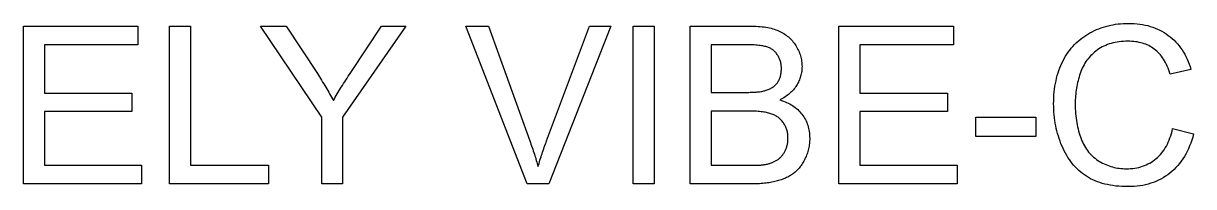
# Model space of a CAD drawing. Header units: millimetres. Extents: x -19.7 to 19.7, y -4.8 to 5.6.
# Drawn here: x -3.59 to 7.52, y -4.78 to -3.22 of the extents above; entities that cross this region are included whole.
import ezdxf

# ---------------------------------------------------------------- set-up
doc = ezdxf.new("R2010")
doc.units = ezdxf.units.MM
doc.layers.add('LASER_MARK', color=1, linetype='CONTINUOUS')

msp = doc.modelspace()

# ---------------------------------------------------------------- linework, layer by layer
at = {"layer": 'LASER_MARK'}
for points in [[(-3.588867, -4.752124), (-3.588867, -3.248901), (-2.501953, -3.248901), (-2.501953, -3.426294), (-3.389941, -3.426294), (-3.389941, -3.886694), (-2.55835, -3.886694), (-2.55835, -4.063062), (-3.389941, -4.063062), (-3.389941, -4.574731), (-2.46709, -4.574731), (-2.46709, -4.752124)], [(-2.200488, -4.752124), (-2.200488, -3.248901), (-2.001562, -3.248901), (-2.001562, -4.574731), (-1.26123, -4.574731), (-1.26123, -4.752124)], [(-0.756738, -4.752124), (-0.756738, -4.115356), (-1.336084, -3.248901), (-1.094092, -3.248901), (-0.797754, -3.702124), (-0.787544, -3.718018), (-0.777422, -3.733911), (-0.767389, -3.749805), (-0.757443, -3.765698), (-0.747586, -3.781592), (-0.737817, -3.797485), (-0.728135, -3.813379), (-0.718542, -3.829272), (-0.709038, -3.845166), (-0.699621, -3.86106), (-0.690292, -3.876953), (-0.681052, -3.892847), (-0.671899, -3.90874), (-0.662835, -3.924634), (-0.653859, -3.940527), (-0.644971, -3.956421), (-0.636399, -3.941565), (-0.627603, -3.926476), (-0.618583, -3.911156), (-0.609338, -3.895602), (-0.59987, -3.879817), (-0.590176, -3.863799), (-0.580259, -3.847549), (-0.570117, -3.831067), (-0.559751, -3.814352), (-0.549161, -3.797405), (-0.538346, -3.780226), (-0.527307, -3.762814), (-0.516044, -3.74517), (-0.504556, -3.727294), (-0.492844, -3.709186), (-0.480908, -3.690845), (-0.189697, -3.248901), (0.042041, -3.248901), (-0.557813, -4.115356), (-0.557813, -4.752124)], [(1.195605, -4.752124), (0.613184, -3.248901), (0.828516, -3.248901), (1.219189, -4.340942), (1.225025, -4.357285), (1.230741, -4.373499), (1.236337, -4.389584), (1.241812, -4.405542), (1.247167, -4.421371), (1.252402, -4.437073), (1.257517, -4.452646), (1.262512, -4.468091), (1.267387, -4.483408), (1.272141, -4.498596), (1.276776, -4.513657), (1.28129, -4.528589), (1.285684, -4.543393), (1.289957, -4.558069), (1.294111, -4.572617), (1.298145, -4.587036), (1.302547, -4.571655), (1.307037, -4.556274), (1.311615, -4.540894), (1.316281, -4.525513), (1.321036, -4.510132), (1.325878, -4.494751), (1.330809, -4.47937), (1.335828, -4.463989), (1.340935, -4.448608), (1.34613, -4.433228), (1.351413, -4.417847), (1.356784, -4.402466), (1.362243, -4.387085), (1.367791, -4.371704), (1.373427, -4.356323), (1.37915, -4.340942), (1.785205, -3.248901), (1.988232, -3.248901), (1.399658, -4.752124)], [(2.200488, -4.752124), (2.200488, -3.248901), (2.399414, -3.248901), (2.399414, -4.752124)], [(2.741895, -4.752124), (2.741895, -3.248901), (3.305859, -3.248901), (3.327126, -3.24908), (3.34786, -3.249614), (3.368062, -3.250506), (3.38773, -3.251753), (3.406866, -3.253357), (3.42547, -3.255318), (3.44354, -3.257635), (3.461078, -3.260309), (3.478083, -3.263339), (3.494555, -3.266726), (3.510495, -3.270469), (3.525902, -3.274568), (3.540776, -3.279024), (3.555117, -3.283837), (3.568926, -3.289006), (3.582202, -3.294531), (3.595036, -3.300427), (3.607516, -3.306708), (3.619645, -3.313373), (3.631421, -3.320422), (3.642844, -3.327856), (3.653915, -3.335675), (3.664634, -3.343878), (3.675, -3.352466), (3.685014, -3.361438), (3.694675, -3.370795), (3.703983, -3.380536), (3.712939, -3.390662), (3.721543, -3.401172), (3.729794, -3.412067), (3.737693, -3.423346), (3.745239, -3.43501), (3.752379, -3.4469), (3.759058, -3.458858), (3.765276, -3.470884), (3.771034, -3.482979), (3.776331, -3.495141), (3.781168, -3.507372), (3.785544, -3.519671), (3.789459, -3.532037), (3.792914, -3.544472), (3.795908, -3.556975), (3.798441, -3.569546), (3.800514, -3.582185), (3.802126, -3.594893), (3.803278, -3.607668), (3.803969, -3.620511), (3.804199, -3.633423), (3.803995, -3.645427), (3.803382, -3.657343), (3.802361, -3.669171), (3.800931, -3.680911), (3.799092, -3.692563), (3.796845, -3.704127), (3.79419, -3.715602), (3.791125, -3.72699), (3.787653, -3.738289), (3.783772, -3.7495), (3.779482, -3.760623), (3.774783, -3.771658), (3.769676, -3.782605), (3.764161, -3.793464), (3.758237, -3.804235), (3.751904, -3.814917), (3.745159, -3.825427), (3.737997, -3.835681), (3.730419, -3.845679), (3.722424, -3.85542), (3.714013, -3.864905), (3.705185, -3.874133), (3.69594, -3.883105), (3.686279, -3.891821), (3.676202, -3.900281), (3.665707, -3.908484), (3.654797, -3.916431), (3.643469, -3.924121), (3.631725, -3.931555), (3.619565, -3.938733), (3.606988, -3.945654), (3.593994, -3.952319), (3.610795, -3.957538), (3.627103, -3.963198), (3.642918, -3.969298), (3.658241, -3.975839), (3.673071, -3.982821), (3.687409, -3.990243), (3.701254, -3.998105), (3.714606, -4.006409), (3.727465, -4.015153), (3.739832, -4.024337), (3.751706, -4.033962), (3.763087, -4.044028), (3.773976, -4.054534), (3.784372, -4.065481), (3.794276, -4.076868), (3.803687, -4.088696), (3.812565, -4.100881), (3.82087, -4.113338), (3.828602, -4.126067), (3.835762, -4.139069), (3.842349, -4.152343), (3.848363, -4.165889), (3.853804, -4.179708), (3.858673, -4.193799), (3.862969, -4.208162), (3.866692, -4.222798), (3.869842, -4.237706), (3.87242, -4.252887), (3.874424, -4.26834), (3.875856, -4.284065), (3.876716, -4.300063), (3.877002, -4.316333), (3.876828, -4.329477), (3.876305, -4.342505), (3.875434, -4.355416), (3.874214, -4.368211), (3.872646, -4.380891), (3.870729, -4.393454), (3.868464, -4.4059), (3.865851, -4.418231), (3.862889, -4.430446), (3.859578, -4.442544), (3.855919, -4.454526), (3.851912, -4.466393), (3.847556, -4.478142), (3.842852, -4.489776), (3.837799, -4.501294), (3.832397, -4.512695), (3.82674, -4.523876), (3.820918, -4.534733), (3.814932, -4.545265), (3.808781, -4.555473), (3.802467, -4.565357), (3.795988, -4.574916), (3.789345, -4.58415), (3.782538, -4.59306), (3.775566, -4.601646), (3.768431, -4.609907), (3.761131, -4.617844), (3.753667, -4.625456), (3.746038, -4.632744), (3.738246, -4.639708), (3.730289, -4.646347), (3.722168, -4.652661), (3.713835, -4.658719), (3.705241, -4.664589), (3.696387, -4.670271), (3.687273, -4.675764), (3.677898, -4.68107), (3.668263, -4.686187), (3.658367, -4.691115), (3.648212, -4.695856), (3.637796, -4.700408), (3.627119, -4.704772), (3.616182, -4.708947), (3.604985, -4.712935), (3.593528, -4.716734), (3.58181, -4.720345), (3.569831, -4.723768), (3.557593, -4.727002), (3.54505, -4.730044), (3.532158, -4.73289), (3.518918, -4.73554), (3.50533, -4.737993), (3.491393, -4.74025), (3.477108, -4.742311), (3.462474, -4.744175), (3.447491, -4.745844), (3.432161, -4.747316), (3.416481, -4.748591), (3.400454, -4.749671), (3.384077, -4.750554), (3.367353, -4.751241), (3.35028, -4.751731), (3.332858, -4.752026), (3.315088, -4.752124)], [(4.154883, -4.752124), (4.154883, -3.248901), (5.241797, -3.248901), (5.241797, -3.426294), (4.353809, -3.426294), (4.353809, -3.886694), (5.1854, -3.886694), (5.1854, -4.063062), (4.353809, -4.063062), (4.353809, -4.574731), (5.27666, -4.574731), (5.27666, -4.752124)], [(7.32334, -4.225073), (7.522266, -4.275317), (7.514056, -4.305496), (7.505066, -4.334766), (7.495295, -4.363126), (7.484743, -4.390578), (7.473409, -4.41712), (7.461295, -4.442752), (7.448399, -4.467476), (7.434723, -4.49129), (7.420265, -4.514195), (7.405027, -4.536191), (7.389007, -4.557278), (7.372206, -4.577455), (7.354624, -4.596723), (7.336261, -4.615082), (7.317117, -4.632532), (7.297192, -4.649072), (7.276594, -4.664655), (7.255432, -4.679233), (7.233704, -4.692806), (7.211412, -4.705373), (7.188555, -4.716934), (7.165133, -4.727491), (7.141147, -4.737042), (7.116595, -4.745587), (7.091479, -4.753127), (7.065799, -4.759662), (7.039553, -4.765192), (7.012743, -4.769716), (6.985367, -4.773235), (6.957428, -4.775748), (6.928923, -4.777256), (6.899854, -4.777759), (6.869831, -4.777372), (6.840517, -4.776213), (6.811912, -4.77428), (6.784016, -4.771574), (6.75683, -4.768096), (6.730352, -4.763844), (6.704583, -4.758819), (6.679523, -4.753021), (6.655172, -4.74645), (6.63153, -4.739106), (6.608597, -4.730989), (6.586372, -4.722099), (6.564857, -4.712436), (6.544051, -4.702), (6.523954, -4.690791), (6.504565, -4.678809), (6.485816, -4.666093), (6.467635, -4.652685), (6.450023, -4.638584), (6.43298, -4.62379), (6.416506, -4.608303), (6.4006, -4.592123), (6.385264, -4.57525), (6.370496, -4.557684), (6.356296, -4.539426), (6.342666, -4.520474), (6.329604, -4.500829), (6.317111, -4.480492), (6.305187, -4.459461), (6.293832, -4.437738), (6.283045, -4.415321), (6.272827, -4.392212), (6.263204, -4.368648), (6.254202, -4.344868), (6.245821, -4.320871), (6.23806, -4.296658), (6.23092, -4.272229), (6.224401, -4.247584), (6.218503, -4.222722), (6.213226, -4.197644), (6.20857, -4.17235), (6.204535, -4.146839), (6.20112, -4.121112), (6.198326, -4.095169), (6.196153, -4.06901), (6.194601, -4.042634), (6.19367, -4.016042), (6.193359, -3.989233), (6.19371, -3.960116), (6.194761, -3.931467), (6.196514, -3.903287), (6.198967, -3.875575), (6.202121, -3.848332), (6.205976, -3.821558), (6.210533, -3.795252), (6.21579, -3.769415), (6.221748, -3.744047), (6.228407, -3.719147), (6.235767, -3.694716), (6.243828, -3.670753), (6.25259, -3.64726), (6.262053, -3.624234), (6.272216, -3.601678), (6.283081, -3.57959), (6.294593, -3.558065), (6.306697, -3.537196), (6.319394, -3.516985), (6.332684, -3.49743), (6.346567, -3.478533), (6.361043, -3.460292), (6.376111, -3.442708), (6.391772, -3.425781), (6.408027, -3.409511), (6.424873, -3.393898), (6.442313, -3.378942), (6.460345, -3.364642), (6.478971, -3.351), (6.498189, -3.338014), (6.518, -3.325686), (6.538403, -3.314014), (6.559234, -3.303025), (6.580324, -3.292745), (6.601675, -3.283174), (6.623286, -3.274312), (6.645158, -3.266159), (6.66729, -3.258715), (6.689682, -3.25198), (6.712335, -3.245953), (6.735248, -3.240636), (6.758422, -3.236028), (6.781855, -3.232129), (6.80555, -3.228938), (6.829504, -3.226457), (6.853719, -3.224685), (6.878194, -3.223621), (6.90293, -3.223267), (6.930848, -3.223715), (6.958205, -3.225061), (6.985001, -3.227304), (7.011237, -3.230444), (7.036911, -3.234482), (7.062025, -3.239417), (7.086579, -3.245248), (7.110571, -3.251978), (7.134003, -3.259604), (7.156874, -3.268127), (7.179184, -3.277548), (7.200934, -3.287866), (7.222123, -3.299081), (7.242751, -3.311194), (7.262818, -3.324203), (7.282324, -3.33811), (7.301186, -3.35283), (7.319318, -3.368279), (7.336722, -3.384457), (7.353397, -3.401364), (7.369342, -3.419), (7.384559, -3.437365), (7.399047, -3.456459), (7.412805, -3.476282), (7.425835, -3.496834), (7.438136, -3.518114), (7.449707, -3.540124), (7.46055, -3.562863), (7.470664, -3.586331), (7.480048, -3.610528), (7.488704, -3.635454), (7.496631, -3.661108), (7.300781, -3.707251), (7.29406, -3.687092), (7.286971, -3.667629), (7.279512, -3.648864), (7.271686, -3.630795), (7.263491, -3.613424), (7.254927, -3.596749), (7.245995, -3.580771), (7.236694, -3.565491), (7.227025, -3.550907), (7.216988, -3.53702), (7.206581, -3.52383), (7.195807, -3.511337), (7.184664, -3.499541), (7.173152, -3.488442), (7.161272, -3.47804), (7.149023, -3.468335), (7.13639, -3.459271), (7.123357, -3.450791), (7.109922, -3.442896), (7.096088, -3.435587), (7.081852, -3.428861), (7.067216, -3.422721), (7.05218, -3.417166), (7.036743, -3.412195), (7.020906, -3.407809), (7.004668, -3.404008), (6.988029, -3.400791), (6.97099, -3.39816), (6.95355, -3.396113), (6.93571, -3.394651), (6.917469, -3.393774), (6.898828, -3.393481), (6.877389, -3.393806), (6.856395, -3.394779), (6.835845, -3.396401), (6.815739, -3.398672), (6.796079, -3.401592), (6.776863, -3.405161), (6.758091, -3.409379), (6.739764, -3.414246), (6.721882, -3.419761), (6.704445, -3.425925), (6.687451, -3.432739), (6.670903, -3.440201), (6.654799, -3.448312), (6.63914, -3.457072), (6.623925, -3.46648), (6.609155, -3.476538), (6.594878, -3.487142), (6.581141, -3.498191), (6.567945, -3.509685), (6.55529, -3.521623), (6.543176, -3.534006), (6.531602, -3.546833), (6.520569, -3.560105), (6.510077, -3.573822), (6.500125, -3.587983), (6.490715, -3.602589), (6.481845, -3.617639), (6.473515, -3.633134), (6.465727, -3.649074), (6.458479, -3.665458), (6.451772, -3.682287), (6.445605, -3.699561), (6.439894, -3.71709), (6.43455, -3.734688), (6.429576, -3.752354), (6.424969, -3.770088), (6.420732, -3.78789), (6.416862, -3.805761), (6.413362, -3.823699), (6.410229, -3.841705), (6.407466, -3.85978), (6.40507, -3.877922), (6.403044, -3.896133), (6.401385, -3.914412), (6.400096, -3.932759), (6.399174, -3.951174), (6.398622, -3.969657), (6.398438, -3.988208), (6.398656, -4.011986), (6.399311, -4.035384), (6.400402, -4.058401), (6.40193, -4.081038), (6.403895, -4.103294), (6.406296, -4.12517), (6.409134, -4.146665), (6.412408, -4.16778), (6.416119, -4.188514), (6.420267, -4.208867), (6.424851, -4.22884), (6.429872, -4.248433), (6.43533, -4.267645), (6.441224, -4.286477), (6.447554, -4.304928), (6.454321, -4.322998), (6.461549, -4.340596), (6.469262, -4.357629), (6.477459, -4.374097), (6.48614, -4.390001), (6.495307, -4.40534), (6.504958, -4.420114), (6.515094, -4.434323), (6.525714, -4.447968), (6.536819, -4.461047), (6.548409, -4.473562), (6.560483, -4.485512), (6.573042, -4.496898), (6.586086, -4.507719), (6.599614, -4.517974), (6.613627, -4.527666), (6.628125, -4.536792), (6.642941, -4.54536), (6.657909, -4.553374), (6.67303, -4.560837), (6.688303, -4.567746), (6.703728, -4.574103), (6.719305, -4.579906), (6.735034, -4.585158), (6.750916, -4.589856), (6.766949, -4.594002), (6.783135, -4.597594), (6.799473, -4.600635), (6.815964, -4.603122), (6.832606, -4.605057), (6.849401, -4.606438), (6.866348, -4.607268), (6.883447, -4.607544), (6.904139, -4.607167), (6.924431, -4.606038), (6.944322, -4.604155), (6.963812, -4.60152), (6.982902, -4.598131), (7.001591, -4.59399), (7.01988, -4.589095), (7.037769, -4.583447), (7.055256, -4.577047), (7.072343, -4.569893), (7.08903, -4.561986), (7.105316, -4.553326), (7.121202, -4.543914), (7.136687, -4.533748), (7.151771, -4.522829), (7.166455, -4.511157), (7.180646, -4.498744), (7.194253, -4.485603), (7.207274, -4.471732), (7.219711, -4.457132), (7.231563, -4.441803), (7.242831, -4.425745), (7.253513, -4.408959), (7.263611, -4.391443), (7.273124, -4.373198), (7.282052, -4.354224), (7.290395, -4.334522), (7.298154, -4.31409), (7.305327, -4.292929), (7.311916, -4.27104), (7.31792, -4.248421)], [(2.94082, -3.880542), (3.265869, -3.880542), (3.282111, -3.880474), (3.297768, -3.88027), (3.312841, -3.879929), (3.327328, -3.879453), (3.341231, -3.87884), (3.354549, -3.878091), (3.367283, -3.877205), (3.379431, -3.876184), (3.390995, -3.875027), (3.401974, -3.873733), (3.412368, -3.872303), (3.422177, -3.870737), (3.431402, -3.869034), (3.440041, -3.867196), (3.448096, -3.865221), (3.455566, -3.86311), (3.464905, -3.860174), (3.473951, -3.857006), (3.482705, -3.853605), (3.491167, -3.849973), (3.499336, -3.846107), (3.507212, -3.84201), (3.514797, -3.83768), (3.522089, -3.833118), (3.529088, -3.828323), (3.535795, -3.823296), (3.54221, -3.818037), (3.548332, -3.812546), (3.554162, -3.806822), (3.5597, -3.800866), (3.564945, -3.794678), (3.569897, -3.788257), (3.574554, -3.781616), (3.57891, -3.774767), (3.582965, -3.767709), (3.58672, -3.760443), (3.590175, -3.752969), (3.593329, -3.745287), (3.596183, -3.737396), (3.598737, -3.729297), (3.60099, -3.72099), (3.602942, -3.712474), (3.604595, -3.70375), (3.605946, -3.694818), (3.606998, -3.685678), (3.607749, -3.676329), (3.608199, -3.666772), (3.60835, -3.657007), (3.608209, -3.64772), (3.607789, -3.638574), (3.607088, -3.629568), (3.606107, -3.620702), (3.604845, -3.611976), (3.603303, -3.60339), (3.60148, -3.594945), (3.599377, -3.586639), (3.596994, -3.578474), (3.594331, -3.570449), (3.591387, -3.562565), (3.588162, -3.55482), (3.584657, -3.547216), (3.580872, -3.539752), (3.576807, -3.532428), (3.572461, -3.525244), (3.567855, -3.518271), (3.563008, -3.511578), (3.557921, -3.505165), (3.552594, -3.499033), (3.547026, -3.493181), (3.541219, -3.487609), (3.53517, -3.482318), (3.528882, -3.477307), (3.522353, -3.472577), (3.515584, -3.468127), (3.508574, -3.463957), (3.501324, -3.460068), (3.493834, -3.456459), (3.486104, -3.45313), (3.478133, -3.450082), (3.469922, -3.447314), (3.461218, -3.444769), (3.451769, -3.442388), (3.441575, -3.440171), (3.430637, -3.438118), (3.418953, -3.436229), (3.406524, -3.434505), (3.39335, -3.432945), (3.379431, -3.431549), (3.364767, -3.430317), (3.349358, -3.42925), (3.333204, -3.428347), (3.316306, -3.427608), (3.298662, -3.427033), (3.280273, -3.426622), (3.261139, -3.426376), (3.24126, -3.426294), (2.94082, -3.426294)], [(2.94082, -4.574731), (3.315088, -4.574731), (3.326912, -4.574703), (3.338287, -4.574619), (3.349214, -4.574479), (3.359692, -4.574283), (3.369722, -4.57403), (3.379303, -4.573722), (3.388435, -4.573358), (3.397119, -4.572937), (3.405354, -4.57246), (3.413141, -4.571928), (3.420479, -4.571339), (3.427368, -4.570694), (3.433809, -4.569993), (3.439801, -4.569236), (3.445345, -4.568423), (3.450439, -4.567554), (3.458939, -4.565952), (3.467262, -4.564221), (3.475409, -4.562363), (3.48338, -4.560376), (3.491175, -4.558261), (3.498793, -4.556018), (3.506235, -4.553647), (3.513501, -4.551147), (3.520591, -4.54852), (3.527504, -4.545764), (3.534241, -4.54288), (3.540802, -4.539868), (3.547187, -4.536728), (3.553395, -4.533459), (3.559427, -4.530063), (3.565283, -4.526538), (3.570987, -4.522847), (3.576563, -4.518952), (3.58201, -4.514852), (3.587329, -4.510548), (3.59252, -4.50604), (3.597583, -4.501328), (3.602518, -4.496411), (3.607324, -4.49129), (3.612003, -4.485965), (3.616553, -4.480436), (3.620975, -4.474702), (3.625269, -4.468764), (3.629434, -4.462621), (3.633472, -4.456275), (3.637381, -4.449724), (3.641162, -4.442969), (3.644763, -4.436045), (3.648132, -4.42899), (3.651268, -4.421802), (3.654172, -4.414482), (3.656843, -4.40703), (3.659283, -4.399446), (3.66149, -4.391729), (3.663464, -4.383881), (3.665207, -4.3759), (3.666717, -4.367787), (3.667994, -4.359542), (3.66904, -4.351164), (3.669853, -4.342655), (3.670434, -4.334013), (3.670782, -4.325239), (3.670898, -4.316333), (3.67073, -4.305909), (3.670226, -4.295657), (3.669384, -4.285577), (3.668207, -4.27567), (3.666693, -4.265935), (3.664842, -4.256372), (3.662655, -4.246981), (3.660132, -4.237762), (3.657272, -4.228716), (3.654076, -4.219842), (3.650543, -4.21114), (3.646674, -4.202611), (3.642468, -4.194253), (3.637926, -4.186068), (3.633047, -4.178055), (3.627832, -4.170215), (3.622319, -4.162605), (3.616545, -4.155283), (3.610511, -4.148249), (3.604216, -4.141504), (3.597661, -4.135047), (3.590846, -4.128879), (3.58377, -4.122999), (3.576434, -4.117407), (3.568838, -4.112104), (3.560981, -4.107089), (3.552864, -4.102363), (3.544487, -4.097925), (3.535849, -4.093775), (3.526951, -4.089914), (3.517793, -4.086341), (3.508374, -4.083057), (3.498563, -4.080015), (3.488227, -4.077169), (3.477366, -4.074519), (3.465981, -4.072066), (3.45407, -4.069809), (3.441636, -4.067748), (3.428676, -4.065883), (3.415192, -4.064215), (3.401183, -4.062743), (3.386649, -4.061467), (3.371591, -4.060388), (3.356007, -4.059505), (3.3399, -4.058818), (3.323267, -4.058327), (3.30611, -4.058033), (3.288428, -4.057935), (2.94082, -4.057935)], [(5.456104, -4.300952), (5.456104, -4.115356), (6.023145, -4.115356), (6.023145, -4.300952)]]:
    msp.add_lwpolyline(points, close=True, dxfattribs=at)

doc.saveas('drawing.dxf')
